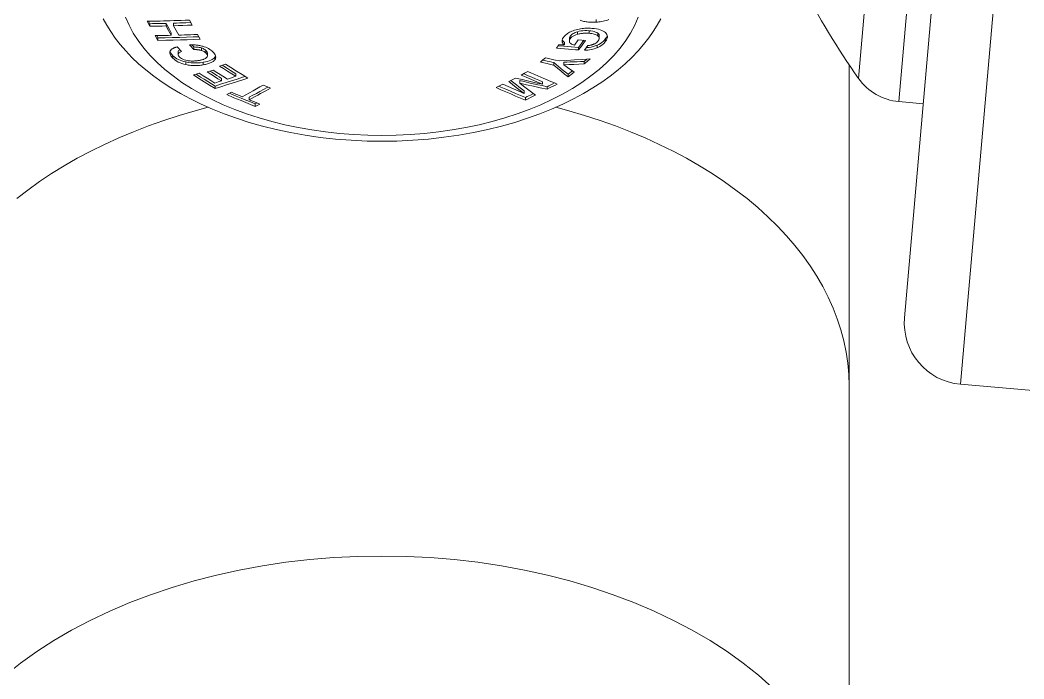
# Model space of a CAD drawing. Header units: centimetres. Extents: x 118932 to 154602, y -32682 to -23521.
# Drawn here: x 129672.69 to 129680.86, y -27647.36 to -27642 of the extents above; entities that cross this region are included whole.
import ezdxf

# ---------------------------------------------------------------- set-up
doc = ezdxf.new("R2010")
doc.units = ezdxf.units.CM
doc.header["$LTSCALE"] = 50
doc.header["$MEASUREMENT"] = 0
doc.layers.add('GEN_02_TF_Mobilya', color=7, linetype='Continuous', lineweight=5, true_color=0x745e3d)

# ---------------------------------------------------------------- blocks, each defined once
blk = doc.blocks.new('spor aletleri 3')
at = {"layer": 'GEN_02_TF_Mobilya'}
for p, q in [((4.356, -18.7497), (3.3103, -30.7007)), ((2.9361, -28.7529), (3.6492, -20.6029)), ((-2.8268, -28.3276), (-2.8268, -28.3068)), ((-2.7617, -28.4432), (-2.7617, -28.4223)), ((-2.4696, -28.517), (-2.4696, -28.4962)), ((2.8587, -35.0426), (2.8588, -28.6378)), ((-2.2979, -28.8349), (-2.2979, -28.8141))]:
    blk.add_line(p, q, dxfattribs=at)
at = {"layer": 'GEN_02_TF_Mobilya', "flags": 128}
for points in [[(22.7246, -19.8551), (4.8975, -18.2953), (3.7647, -31.2423), (21.5917, -32.8022)], [(-2.1226, -28.6929), (-2.0773, -28.7213), (-2.0319, -28.7493), (-2.0727, -28.7631), (-2.1149, -28.7772), (-2.1585, -28.7914), (-2.2035, -28.8058), (-2.25, -28.8203), (-2.2979, -28.8349), (-2.3419, -28.8078), (-2.3859, -28.7803), (-2.4299, -28.7525), (-2.4738, -28.7243), (-2.45, -28.7171), (-2.4262, -28.7097), (-2.3945, -28.7301), (-2.3629, -28.7502), (-2.3313, -28.7702), (-2.2996, -28.7899), (-2.2723, -28.7814), (-2.2449, -28.7728), (-2.2738, -28.7548), (-2.3027, -28.7366), (-2.3315, -28.7182), (-2.3604, -28.6997), (-2.3364, -28.6921), (-2.3127, -28.6844), (-2.2839, -28.7029), (-2.255, -28.7213), (-2.2339, -28.7345), (-2.1972, -28.7575), (-2.1802, -28.7519), (-2.1631, -28.7463), (-2.146, -28.7407), (-2.1289, -28.735), (-2.162, -28.7143), (-2.195, -28.6935), (-2.228, -28.6724), (-2.2611, -28.6512), (-2.2134, -28.635), (-2.168, -28.6641)]]:
    blk.add_lwpolyline(points, close=True, dxfattribs=at)
for points in [[(3.4628, -28.9579), (3.2636, -28.9405), (4.0043, -20.4751), (4.2035, -20.4925)], [(-3.2074, -28.2666), (-3.1789, -28.3184), (-3.1464, -28.3708), (-3.1097, -28.4233), (-3.0687, -28.4761), (-3.0232, -28.5287), (-2.9733, -28.5809), (-2.9189, -28.6324), (-2.8601, -28.6832), (-2.7967, -28.7329), (-2.7286, -28.7816), (-2.656, -28.829), (-2.5787, -28.875), (-2.4968, -28.9193), (-2.4103, -28.9619), (-2.3192, -29.0025), (-2.2237, -29.0408), (-2.1238, -29.0769), (-2.0197, -29.1103), (-1.9115, -29.1409), (-1.7995, -29.1686), (-1.6838, -29.1932), (-1.5647, -29.2144), (-1.4425, -29.232), (-1.3174, -29.2459), (-1.1898, -29.256), (-1.0601, -29.2619), (-0.9402, -29.2637), (-0.8194, -29.2619), (-0.6897, -29.2559), (-0.5622, -29.2458), (-0.4372, -29.2319), (-0.315, -29.2142), (-0.1959, -29.193), (-0.0803, -29.1685), (0.0317, -29.1408), (0.1399, -29.1101), (0.2439, -29.0767), (0.3438, -29.0407), (0.4393, -29.0023), (0.5303, -28.9617), (0.6168, -28.9192), (0.6987, -28.8748), (0.7759, -28.8289), (0.8486, -28.7815), (0.9165, -28.7328), (0.9799, -28.683), (1.0387, -28.6323), (1.0931, -28.5807), (1.143, -28.5286), (1.1884, -28.476), (1.2294, -28.4232), (1.2661, -28.3706), (1.2986, -28.3183), (1.3271, -28.2665)], [(-3.0247, -28.2549), (-2.9968, -28.3192), (-2.9629, -28.3826), (-2.923, -28.4448), (-2.8774, -28.5057), (-2.826, -28.5651), (-2.7691, -28.6228), (-2.7068, -28.6787), (-2.6394, -28.7326), (-2.567, -28.7842), (-2.4898, -28.8336), (-2.408, -28.8805), (-2.322, -28.9248), (-2.2319, -28.9663), (-2.138, -29.005), (-2.0406, -29.0407), (-1.94, -29.0733), (-1.8364, -29.1028), (-1.7302, -29.129), (-1.6217, -29.1519), (-1.5112, -29.1713), (-1.399, -29.1873), (-1.2855, -29.1998), (-1.171, -29.2088), (-1.0558, -29.2142), (-0.9402, -29.216), (-0.8247, -29.2142), (-0.7094, -29.2088), (-0.5949, -29.1998), (-0.4814, -29.1873), (-0.3692, -29.1713), (-0.2587, -29.1519), (-0.1502, -29.129), (-0.044, -29.1028), (0.0596, -29.0734), (0.1602, -29.0407), (0.2576, -29.005), (0.3515, -28.9663), (0.4416, -28.9248), (0.5276, -28.8805), (0.6094, -28.8336), (0.6866, -28.7843), (0.759, -28.7326), (0.8264, -28.6788), (0.8887, -28.6229), (0.9456, -28.5652), (0.997, -28.5058), (1.0426, -28.4449), (1.0825, -28.3826), (1.1164, -28.3192), (1.1443, -28.2549)], [(0.801, -28.2945), (0.79, -28.2951), (0.7792, -28.2954), (0.7687, -28.2955), (0.7584, -28.2952), (0.7484, -28.2947), (0.7386, -28.2939), (0.7291, -28.2929), (0.7199, -28.2915), (0.711, -28.2898), (0.7024, -28.2879), (0.6941, -28.2856), (0.6862, -28.283), (0.6786, -28.2802), (0.6714, -28.277)], [(0.9055, -28.2738), (0.894, -28.2778), (0.8824, -28.2813), (0.8707, -28.2843), (0.8591, -28.2869), (0.8474, -28.2891), (0.8358, -28.2909), (0.8242, -28.2924), (0.8126, -28.2936), (0.801, -28.2945), (0.801, -28.2737)], [(-2.6964, -28.3252), (-2.729, -28.326), (-2.7616, -28.3266), (-2.7942, -28.3272), (-2.8268, -28.3276), (-2.8493, -28.287), (-2.8228, -28.2866), (-2.7963, -28.2862), (-2.77, -28.2857), (-2.7435, -28.2851), (-2.7169, -28.2845), (-2.6899, -28.2838), (-2.6622, -28.283), (-2.6337, -28.282), (-2.6041, -28.281), (-2.5732, -28.2799), (-2.5407, -28.2786), (-2.5067, -28.2771), (-2.4842, -28.3178), (-2.5223, -28.3194), (-2.5601, -28.3209), (-2.5976, -28.3223), (-2.635, -28.3235), (-2.6243, -28.3427), (-2.6136, -28.3618), (-2.6029, -28.3808), (-2.5922, -28.3997), (-2.5699, -28.3989), (-2.5466, -28.3981), (-2.5222, -28.3973), (-2.4966, -28.3963), (-2.4697, -28.3952), (-2.4415, -28.3939), (-2.419, -28.4333), (-2.4704, -28.4355), (-2.5239, -28.4375), (-2.5794, -28.4393), (-2.6373, -28.4409), (-2.6981, -28.4422), (-2.7617, -28.4432), (-2.7841, -28.4038)], [(-2.8379, -28.2868), (-2.8268, -28.3068), (-2.8051, -28.3065), (-2.7834, -28.3061), (-2.7616, -28.3058), (-2.7399, -28.3053), (-2.7181, -28.3049), (-2.6964, -28.3044), (-2.6821, -28.3299), (-2.6679, -28.3553), (-2.6536, -28.3805), (-2.6536, -28.4014)], [(-2.7841, -28.4038), (-2.7629, -28.4035), (-2.7416, -28.4032), (-2.7202, -28.4028), (-2.6986, -28.4024), (-2.6763, -28.4019), (-2.6536, -28.4014), (-2.6643, -28.3825), (-2.675, -28.3635), (-2.6857, -28.3444), (-2.6964, -28.3252), (-2.6964, -28.3044)], [(-2.635, -28.3235), (-2.635, -28.3027), (-2.6099, -28.3019), (-2.5848, -28.301), (-2.5596, -28.3001), (-2.5345, -28.2991), (-2.4954, -28.2975)], [(-2.7723, -28.4037), (-2.7617, -28.4223), (-2.703, -28.4214), (-2.6449, -28.4202), (-2.5875, -28.4187), (-2.5307, -28.417), (-2.4746, -28.4149), (-2.4306, -28.413)], [(0.6594, -28.5208), (0.6327, -28.5189), (0.6048, -28.5168), (0.5759, -28.5145), (0.5456, -28.512), (0.5136, -28.5093), (0.4801, -28.5064), (0.4995, -28.4796), (0.5437, -28.4792), (0.5413, -28.4771), (0.539, -28.475), (0.5369, -28.473), (0.5349, -28.4709), (0.5331, -28.4688), (0.5315, -28.4667), (0.53, -28.4646), (0.5286, -28.4625), (0.5274, -28.4603), (0.5264, -28.4581), (0.5256, -28.4558), (0.525, -28.4535), (0.5247, -28.4511), (0.5246, -28.4487), (0.5249, -28.4437), (0.5259, -28.4387), (0.5274, -28.4337), (0.5296, -28.4286), (0.5323, -28.4236), (0.5355, -28.4186), (0.5398, -28.4129), (0.5447, -28.4073), (0.5501, -28.4018), (0.5562, -28.3964), (0.5627, -28.3912), (0.5698, -28.3862), (0.5773, -28.3815), (0.5854, -28.377), (0.5942, -28.3726), (0.6038, -28.3683), (0.6144, -28.3642), (0.626, -28.3601), (0.6391, -28.3562), (0.6517, -28.3529), (0.6639, -28.3503), (0.6757, -28.3483), (0.6874, -28.3466), (0.699, -28.3454), (0.7107, -28.3445), (0.7223, -28.344), (0.7339, -28.3438), (0.7454, -28.344), (0.7566, -28.3444), (0.7676, -28.3451), (0.7869, -28.3469), (0.8045, -28.3494), (0.8205, -28.3526), (0.8348, -28.3565), (0.8476, -28.3611), (0.859, -28.3663), (0.8689, -28.3721), (0.8773, -28.3785), (0.8844, -28.3857), (0.8896, -28.3935), (0.8928, -28.4021), (0.894, -28.4115), (0.893, -28.4204), (0.8902, -28.4301), (0.8856, -28.4397), (0.8793, -28.4495), (0.8793, -28.4286)], [(0.7441, -28.3851), (0.7371, -28.3847), (0.7302, -28.3843), (0.7234, -28.3842), (0.7167, -28.3841), (0.71, -28.3843), (0.7033, -28.3845), (0.6966, -28.3849), (0.6899, -28.3855), (0.6832, -28.3863), (0.6765, -28.3872), (0.6698, -28.3883), (0.6632, -28.3896), (0.6566, -28.3912), (0.6501, -28.3929), (0.6369, -28.3972), (0.625, -28.4023), (0.6142, -28.4083), (0.6049, -28.4149), (0.5973, -28.4219), (0.5914, -28.4294), (0.5878, -28.435), (0.5854, -28.4406), (0.5841, -28.446), (0.584, -28.4486), (0.5841, -28.4512), (0.5854, -28.4561), (0.588, -28.4607), (0.5917, -28.4649), (0.5964, -28.4688), (0.6023, -28.4724), (0.6092, -28.4756), (0.6169, -28.4783), (0.6254, -28.4806), (0.6559, -28.4379), (0.6855, -28.4401), (0.7157, -28.4423), (0.7016, -28.4621), (0.6875, -28.4818), (0.6734, -28.5014), (0.6594, -28.5208), (0.6594, -28.5)], [(0.584, -28.4486), (0.584, -28.4278), (0.584, -28.4258), (0.5852, -28.4204), (0.5876, -28.4147), (0.5914, -28.4086)], [(0.5914, -28.4294), (0.5914, -28.4086), (0.5962, -28.4025), (0.6018, -28.3969), (0.608, -28.3917), (0.6149, -28.387), (0.6225, -28.3827), (0.6309, -28.3788), (0.6401, -28.3753), (0.6501, -28.3721), (0.6501, -28.3929)], [(0.6501, -28.3721), (0.6636, -28.3687), (0.6782, -28.3662), (0.6937, -28.3644), (0.71, -28.3635), (0.7268, -28.3634), (0.7441, -28.3643)], [(0.8101, -28.4815), (0.8101, -28.5024), (0.7986, -28.507), (0.7866, -28.5111), (0.774, -28.5147), (0.761, -28.5177), (0.7478, -28.52), (0.7344, -28.5217), (0.7211, -28.5228), (0.7077, -28.5234), (0.7215, -28.5043), (0.7353, -28.4852), (0.7398, -28.4845), (0.7442, -28.4838), (0.7485, -28.4831), (0.7527, -28.4823), (0.7568, -28.4814), (0.7608, -28.4805), (0.7648, -28.4795), (0.7687, -28.4784), (0.7726, -28.4773), (0.7764, -28.476), (0.7801, -28.4746), (0.7837, -28.4732), (0.7872, -28.4716), (0.7906, -28.4699), (0.7997, -28.4645), (0.8077, -28.4586), (0.8143, -28.4524), (0.8197, -28.4457), (0.8244, -28.4382), (0.8269, -28.4308), (0.8274, -28.4256), (0.8273, -28.4235), (0.8255, -28.4166), (0.8214, -28.4104), (0.8151, -28.4047), (0.8151, -28.3839)], [(0.7234, -28.5017), (0.7269, -28.5015), (0.7452, -28.4995), (0.7625, -28.4965), (0.779, -28.4925), (0.7949, -28.4875), (0.8101, -28.4815), (0.8241, -28.4748), (0.8373, -28.4673), (0.8494, -28.459), (0.8605, -28.4498), (0.8705, -28.4397), (0.8793, -28.4286), (0.8861, -28.4178), (0.8908, -28.4076), (0.8925, -28.4012)], [(0.8151, -28.4047), (0.8093, -28.4009), (0.8026, -28.3975), (0.7948, -28.3944), (0.7862, -28.3917), (0.7767, -28.3894), (0.7665, -28.3876), (0.7556, -28.3861), (0.7441, -28.3851), (0.7441, -28.3643), (0.76, -28.3659), (0.7742, -28.3681), (0.7869, -28.3711), (0.7979, -28.3747), (0.8073, -28.379), (0.8151, -28.3839), (0.8214, -28.3896), (0.8255, -28.3957), (0.8273, -28.4023), (0.8275, -28.4047), (0.8275, -28.4256)], [(-2.5978, -28.5573), (-2.5976, -28.5596), (-2.5966, -28.5635), (-2.5948, -28.5674), (-2.5923, -28.5713), (-2.5893, -28.5751), (-2.5856, -28.5789), (-2.5783, -28.5854), (-2.5695, -28.5913), (-2.5592, -28.5966), (-2.5478, -28.6012), (-2.5356, -28.6048), (-2.5225, -28.6076), (-2.5166, -28.6085), (-2.5107, -28.6093), (-2.5047, -28.6099), (-2.4989, -28.6104), (-2.493, -28.6107), (-2.4872, -28.6108), (-2.4816, -28.6109), (-2.4759, -28.6108), (-2.4704, -28.6106), (-2.4649, -28.6103), (-2.4593, -28.6099), (-2.4538, -28.6094), (-2.4483, -28.6088), (-2.4426, -28.6081), (-2.4369, -28.6073), (-2.4311, -28.6064), (-2.4247, -28.6053), (-2.4186, -28.6041), (-2.4128, -28.6029), (-2.4073, -28.6016), (-2.4021, -28.6001), (-2.397, -28.5986), (-2.3922, -28.597), (-2.3876, -28.5953), (-2.3833, -28.5934), (-2.3792, -28.5914), (-2.3754, -28.5892), (-2.3719, -28.5869), (-2.3689, -28.5844), (-2.3662, -28.5817), (-2.3622, -28.5762), (-2.3603, -28.5704), (-2.3601, -28.5673), (-2.36, -28.5465), (-2.3602, -28.5436), (-2.3621, -28.5375), (-2.366, -28.5311), (-2.3719, -28.5244), (-2.3767, -28.5202), (-2.3819, -28.5163), (-2.3876, -28.5128), (-2.3937, -28.5096), (-2.4003, -28.5067), (-2.4074, -28.5042), (-2.4162, -28.5018), (-2.4257, -28.4998), (-2.4359, -28.4983), (-2.4467, -28.4973), (-2.4579, -28.4966), (-2.4696, -28.4962), (-2.4867, -28.4793)], [(-2.4074, -28.525), (-2.4116, -28.5237), (-2.4158, -28.5226), (-2.4201, -28.5216), (-2.4245, -28.5208), (-2.4288, -28.5201), (-2.4331, -28.5194), (-2.4374, -28.5189), (-2.4417, -28.5185), (-2.4461, -28.5181), (-2.4505, -28.5178), (-2.455, -28.5175), (-2.4597, -28.5173), (-2.4646, -28.5171), (-2.4696, -28.517), (-2.5067, -28.48), (-2.4988, -28.4796), (-2.491, -28.4794), (-2.4831, -28.4793), (-2.4753, -28.4794), (-2.4674, -28.4796), (-2.4596, -28.4801), (-2.4518, -28.4807), (-2.4439, -28.4816), (-2.4362, -28.4826), (-2.4284, -28.4839), (-2.4207, -28.4853), (-2.413, -28.4869), (-2.4054, -28.4888), (-2.3979, -28.4908), (-2.3856, -28.4947), (-2.3737, -28.4991), (-2.3622, -28.5041), (-2.3513, -28.5096), (-2.3412, -28.5156), (-2.3319, -28.522), (-2.3234, -28.5287), (-2.3158, -28.5357), (-2.3078, -28.5441), (-2.3013, -28.5526), (-2.2964, -28.5612), (-2.2933, -28.5697), (-2.2921, -28.578), (-2.2921, -28.5791), (-2.2927, -28.5861), (-2.2952, -28.5937), (-2.2995, -28.6009), (-2.2995, -28.5801)], [(0.4942, -28.4869), (0.5391, -28.4907), (0.5688, -28.4932), (0.5988, -28.4955), (0.629, -28.4978), (0.6594, -28.5), (0.6687, -28.4871), (0.6875, -28.461), (0.7016, -28.4413)], [(0.5264, -28.437), (0.5268, -28.4381), (0.5295, -28.4432), (0.5333, -28.4483), (0.5381, -28.4534), (0.5437, -28.4585), (0.5437, -28.4792)], [(0.8793, -28.4495), (0.8732, -28.4574), (0.8663, -28.4651), (0.8586, -28.4724), (0.8502, -28.4793), (0.8409, -28.4859), (0.8311, -28.4919), (0.8208, -28.4974), (0.8101, -28.5024)], [(-2.6645, -28.5505), (-2.6653, -28.5448), (-2.6654, -28.5427)], [(-2.3942, -28.642), (-2.4042, -28.6435), (-2.4141, -28.6448), (-2.4241, -28.6458), (-2.434, -28.6466), (-2.4439, -28.6472), (-2.4538, -28.6474), (-2.4639, -28.6475), (-2.474, -28.6472), (-2.4841, -28.6467), (-2.4943, -28.6459), (-2.5046, -28.6447), (-2.5149, -28.6433), (-2.5251, -28.6416), (-2.5354, -28.6395), (-2.5516, -28.6355), (-2.5673, -28.6308), (-2.5823, -28.6251), (-2.5964, -28.6188), (-2.6093, -28.6117), (-2.621, -28.6041), (-2.6314, -28.5962), (-2.6405, -28.588), (-2.6469, -28.5813), (-2.6523, -28.5747), (-2.6568, -28.5683), (-2.6603, -28.5621), (-2.6629, -28.5562), (-2.6645, -28.5505), (-2.6645, -28.5427), (-2.6652, -28.5392), (-2.6641, -28.5339), (-2.6621, -28.5288), (-2.6593, -28.5241), (-2.6557, -28.5196), (-2.6534, -28.5174), (-2.6509, -28.5153), (-2.6482, -28.5133), (-2.6453, -28.5114), (-2.6422, -28.5096), (-2.6389, -28.5079), (-2.6355, -28.5062), (-2.632, -28.5046), (-2.6283, -28.5031), (-2.6245, -28.5016), (-2.6204, -28.5002), (-2.6162, -28.4988), (-2.6117, -28.4974), (-2.607, -28.4961), (-2.5699, -28.5331), (-2.5755, -28.5351), (-2.5805, -28.5374), (-2.5851, -28.5398), (-2.5892, -28.5426), (-2.5925, -28.5455), (-2.5951, -28.5487), (-2.5969, -28.5522), (-2.5977, -28.5558), (-2.5978, -28.5573), (-2.5978, -28.5364), (-2.5978, -28.5358), (-2.5966, -28.5308), (-2.5938, -28.5261), (-2.5895, -28.5219), (-2.5844, -28.5186)], [(-2.6636, -28.5327), (-2.6629, -28.5353), (-2.6603, -28.5413), (-2.6568, -28.5474), (-2.6524, -28.5538), (-2.6469, -28.5604), (-2.6405, -28.5671), (-2.6405, -28.588)], [(-2.6405, -28.5671), (-2.6303, -28.5762), (-2.6194, -28.5844), (-2.6077, -28.5919), (-2.5951, -28.5985), (-2.5817, -28.6045), (-2.5673, -28.6099), (-2.5519, -28.6146), (-2.5354, -28.6186), (-2.5354, -28.6395)], [(-2.3719, -28.5244), (-2.3719, -28.5452), (-2.3764, -28.5411), (-2.3815, -28.5373), (-2.3873, -28.5337), (-2.3936, -28.5305), (-2.4003, -28.5275), (-2.4074, -28.525), (-2.4074, -28.5042)], [(-2.2995, -28.6009), (-2.3031, -28.6052), (-2.3072, -28.6094), (-2.312, -28.6134), (-2.3174, -28.6171), (-2.3232, -28.6205), (-2.3295, -28.6237), (-2.3362, -28.6267), (-2.3433, -28.6294), (-2.3508, -28.632), (-2.3586, -28.6343), (-2.3668, -28.6365), (-2.3755, -28.6385), (-2.3846, -28.6403), (-2.3942, -28.642), (-2.3942, -28.6212), (-2.3762, -28.6178), (-2.3599, -28.6139), (-2.3454, -28.6094), (-2.3326, -28.6044), (-2.3216, -28.5989), (-2.3125, -28.593), (-2.3051, -28.5867), (-2.2995, -28.5801), (-2.2952, -28.5727), (-2.2938, -28.5684)], [(-2.3601, -28.5673), (-2.3603, -28.5642), (-2.3623, -28.5579), (-2.3662, -28.5516), (-2.3719, -28.5452)], [(-2.5354, -28.6186), (-2.5136, -28.6227), (-2.491, -28.6253), (-2.4677, -28.6266), (-2.4438, -28.6263), (-2.4193, -28.6245), (-2.3942, -28.6212)], [(-2.2399, -28.644), (-2.2252, -28.6535), (-2.195, -28.6727), (-2.173, -28.6866), (-2.151, -28.7004), (-2.1289, -28.7142), (-2.1289, -28.735)], [(0.4589, -28.6446), (0.4305, -28.6382), (0.4027, -28.6317), (0.3753, -28.6253), (0.3485, -28.6189), (0.3695, -28.6018), (0.3905, -28.5845), (0.4167, -28.5907), (0.4438, -28.5971), (0.4719, -28.6036), (0.501, -28.6102), (0.564, -28.6062), (0.6272, -28.6019), (0.6907, -28.5972), (0.7544, -28.5921), (0.7289, -28.6134), (0.7035, -28.6346), (0.7035, -28.6137)], [(0.3681, -28.6029), (0.4037, -28.6112), (0.4221, -28.6155), (0.4405, -28.6197), (0.4589, -28.6239), (0.4772, -28.6393), (0.4958, -28.6549), (0.5148, -28.6707), (0.5342, -28.6866), (0.5539, -28.7026), (0.574, -28.7188), (0.6091, -28.6908)], [(0.574, -28.7397), (0.5453, -28.7165), (0.5165, -28.6929), (0.4877, -28.669), (0.4589, -28.6446), (0.4589, -28.6239)], [(0.5381, -28.6413), (0.5381, -28.6205), (0.5649, -28.6195), (0.5919, -28.6185), (0.6193, -28.6175), (0.6471, -28.6163), (0.6751, -28.6151), (0.7035, -28.6137), (0.7268, -28.5943)], [(0.7035, -28.6346), (0.6622, -28.6365), (0.6208, -28.6383), (0.5795, -28.6398), (0.5381, -28.6413), (0.5594, -28.6563), (0.5806, -28.6712), (0.6019, -28.6858), (0.6231, -28.7003), (0.5985, -28.7201), (0.574, -28.7397), (0.574, -28.7188)], [(-2.4518, -28.7176), (-2.4152, -28.7409), (-2.3859, -28.7594), (-2.3566, -28.7778), (-2.3273, -28.796), (-2.2979, -28.8141), (-2.2528, -28.8003), (-2.208, -28.7864), (-2.1633, -28.7722), (-2.119, -28.7577), (-2.0752, -28.7432), (-2.0536, -28.7359)], [(-2.3387, -28.6928), (-2.3241, -28.7022), (-2.3027, -28.7157), (-2.2834, -28.7279), (-2.2642, -28.74), (-2.2449, -28.752), (-2.2449, -28.7728)], [(0.2275, -28.9284), (0.1875, -28.9121), (0.1474, -28.8955), (0.1072, -28.8786), (0.0673, -28.8614), (0.0281, -28.8442), (-0.0107, -28.8269), (0.0168, -28.8135), (0.0443, -28.8), (0.0864, -28.8187), (0.1293, -28.8374), (0.173, -28.8562), (0.2176, -28.8749), (0.1843, -28.8497), (0.1521, -28.8249), (0.1209, -28.8006), (0.0908, -28.7767), (0.1183, -28.7629), (0.1458, -28.7489), (0.1991, -28.7619), (0.2535, -28.7747), (0.309, -28.7874), (0.3656, -28.7999), (0.3199, -28.7807), (0.2758, -28.7618), (0.2333, -28.7433), (0.1923, -28.725), (0.2198, -28.7108)], [(0.2138, -28.7139), (0.2212, -28.7172), (0.2502, -28.7299), (0.2791, -28.7425), (0.3079, -28.7549), (0.3368, -28.7671), (0.3656, -28.7791), (0.3656, -28.7999)], [(0.2198, -28.7108), (0.2473, -28.6964), (0.2762, -28.7093), (0.3034, -28.7213), (0.3287, -28.7323), (0.3526, -28.7426), (0.3755, -28.7524), (0.3977, -28.7617), (0.4196, -28.7709), (0.4415, -28.7799), (0.4634, -28.7889), (0.4854, -28.7978), (0.4649, -28.8086), (0.4444, -28.8192), (0.4239, -28.8299), (0.4034, -28.8404), (0.4034, -28.8195)], [(-1.9703, -28.9804), (-2.0283, -28.9571), (-2.0862, -28.9333), (-2.1442, -28.9091), (-2.2022, -28.8845), (-2.1644, -28.8649), (-2.1429, -28.8741), (-2.1213, -28.8832), (-2.0998, -28.8923), (-2.0782, -28.9013), (-2.0473, -28.885), (-2.0173, -28.8689), (-1.9881, -28.853), (-1.9598, -28.8374), (-1.9322, -28.822), (-1.9055, -28.8068), (-1.8757, -28.8192), (-1.846, -28.8314), (-1.8651, -28.8422), (-1.8849, -28.8533), (-1.9054, -28.8648), (-1.9266, -28.8764), (-1.9486, -28.8884), (-1.9713, -28.9007), (-1.9947, -28.9132), (-2.0188, -28.9259), (-2.0188, -28.9051)], [(0.0115, -28.8161), (0.0278, -28.8233), (0.0668, -28.8404), (0.1063, -28.8573), (0.1462, -28.8742), (0.1866, -28.8909), (0.2275, -28.9075), (0.2412, -28.9008), (0.2685, -28.8874), (0.2927, -28.8754)], [(0.1068, -28.7687), (0.1113, -28.7722), (0.132, -28.7885), (0.153, -28.8049), (0.1743, -28.8212), (0.1958, -28.8376), (0.2176, -28.854), (0.2176, -28.8749)], [(0.1815, -28.7909), (0.1815, -28.7701), (0.2173, -28.7785), (0.2535, -28.7869), (0.2902, -28.7951), (0.3275, -28.8034), (0.3632, -28.8111), (0.4034, -28.8195), (0.417, -28.8125), (0.4444, -28.7983), (0.4629, -28.7887)], [(0.4034, -28.8404), (0.3475, -28.8285), (0.2919, -28.8163), (0.2366, -28.8038), (0.1815, -28.7909), (0.212, -28.8146), (0.2435, -28.8387), (0.276, -28.8631), (0.3096, -28.8879), (0.289, -28.8981), (0.2685, -28.9083), (0.248, -28.9183), (0.2275, -28.9284), (0.2275, -28.9075)], [(-2.1801, -28.873), (-2.1698, -28.8774), (-2.1249, -28.8963), (-2.0862, -28.9124), (-2.0476, -28.9283), (-2.0089, -28.944), (-1.9703, -28.9595), (-1.9552, -28.9517)], [(-2.0188, -28.9051), (-1.9901, -28.8899), (-1.9613, -28.8745), (-1.9325, -28.8589), (-1.9037, -28.843), (-1.8749, -28.827), (-1.8673, -28.8227)], [(-2.0188, -28.9259), (-1.9757, -28.9435), (-1.9326, -28.9608), (-1.9703, -28.9804), (-1.9703, -28.9595)], [(-3.9104, -29.7312), (-3.8197, -29.6609), (-3.7251, -29.5928), (-3.6265, -29.527), (-3.5242, -29.4637), (-3.4182, -29.4028), (-3.3088, -29.3446), (-3.1961, -29.289), (-3.0802, -29.2361), (-2.9614, -29.1861), (-2.8397, -29.139), (-2.7153, -29.0948), (-2.5885, -29.0536), (-2.4594, -29.0156), (-2.3532, -28.9873)], [(0.4728, -28.9873), (0.579, -29.0156), (0.7081, -29.0537), (0.8349, -29.0948), (0.9593, -29.139), (1.081, -29.1861), (1.1998, -29.2362), (1.3157, -29.289), (1.4284, -29.3446), (1.5378, -29.4029), (1.6437, -29.4637), (1.7461, -29.5271), (1.8446, -29.5929), (1.9393, -29.661), (2.0299, -29.7313), (2.1164, -29.8037), (2.1986, -29.8782), (2.2765, -29.9546), (2.3498, -30.0328), (2.4185, -30.1128), (2.4825, -30.1943), (2.5418, -30.2773), (2.5961, -30.3617), (2.6456, -30.4473), (2.69, -30.534), (2.7293, -30.6218), (2.7635, -30.7104), (2.7925, -30.7998), (2.8163, -30.8899), (2.8349, -30.9804), (2.8481, -31.0713), (2.8561, -31.1625), (2.8587, -31.2538)], [(2.2372, -33.7137), (2.1217, -33.6116), (1.9981, -33.5133), (1.8669, -33.4192), (1.7286, -33.3297), (1.5834, -33.2447), (1.4315, -33.1646), (1.2734, -33.0895), (1.1098, -33.0197), (0.9409, -32.9554), (0.7668, -32.8967), (0.5883, -32.8437), (0.4062, -32.7966), (0.2205, -32.7556), (0.0316, -32.7207), (-0.1598, -32.692), (-0.3531, -32.6696), (-0.5479, -32.6536), (-0.7438, -32.644), (-0.9402, -32.6407), (-1.1367, -32.644), (-1.3326, -32.6536), (-1.5274, -32.6696), (-1.7207, -32.692), (-1.9121, -32.7207), (-2.101, -32.7556), (-2.2867, -32.7966), (-2.4688, -32.8436), (-2.6473, -32.8966), (-2.8214, -32.9554), (-2.9903, -33.0197), (-3.1539, -33.0894), (-3.312, -33.1645), (-3.4639, -33.2447), (-3.6091, -33.3296), (-3.7474, -33.4192), (-3.8786, -33.5133), (-4.0022, -33.6115)]]:
    blk.add_lwpolyline(points, dxfattribs=at)
at = {"layer": 'GEN_02_TF_Mobilya'}
for centre, radius, start, end in [((7.581, -25.4518), 5.6985, 197.45983, 215.40132), ((3.3028, -28.4923), 0.4499, 215.40132, 264.99935), ((3.8082, -30.7443), 0.4999, 174.99935, 264.99935)]:
    blk.add_arc(centre, radius, start, end, dxfattribs=at)
blk = doc.blocks.new('c blok level -1 tefriş')
blk.add_blockref('spor aletleri 3', (89.9242, 927.0736, -0.0031))

msp = doc.modelspace()

# ---------------------------------------------------------------- block references
msp.add_blockref('c blok level -1 tefriş', (129586.6513, -28540.795, 0.0031))

doc.saveas('drawing.dxf')
